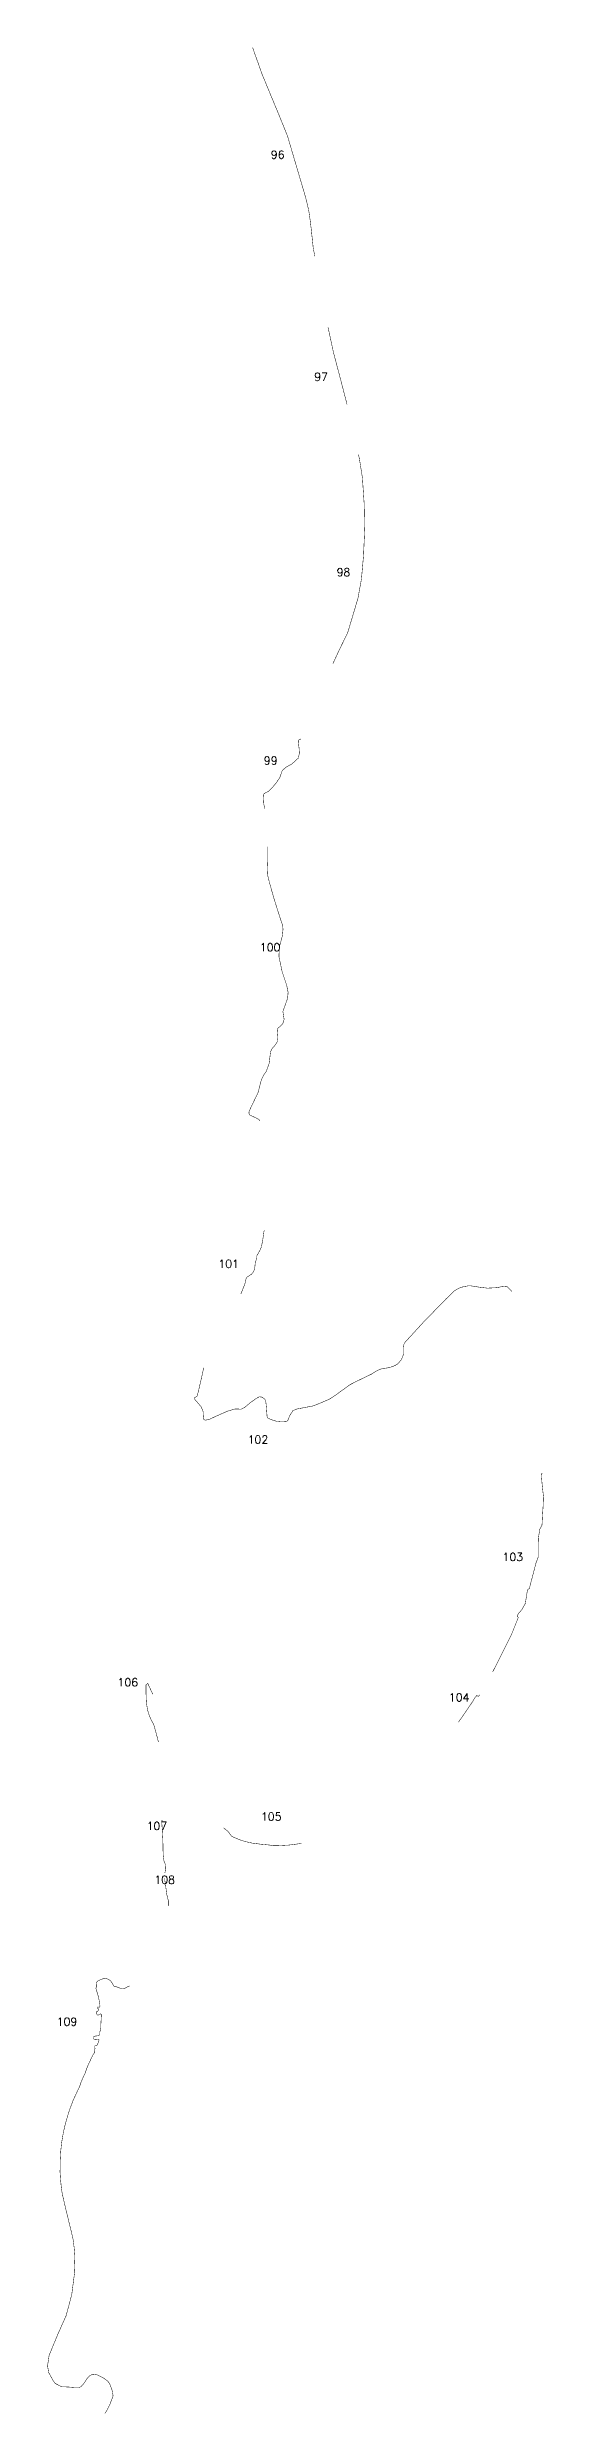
# Model space of a CAD drawing. Header units: metres. Extents: x 254129 to 299963, y 1973748 to 2228052.
# Drawn here: x 269395 to 272495, y 2100657 to 2115444 of the extents above; entities that cross this region are included whole.
import ezdxf

# ---------------------------------------------------------------- set-up
doc = ezdxf.new("R2010")
doc.units = ezdxf.units.M
doc.header["$MEASUREMENT"] = 0
doc.layers.add('ARTIFICIALLY PROTECTED', color=4, linetype='Continuous')
doc.styles.get("Standard").update_dxf_attribs({"font": 'simplex.shx'})

msp = doc.modelspace()

# ---------------------------------------------------------------- linework, layer by layer
at = {"layer": 'ARTIFICIALLY PROTECTED', "const_width": 3, "flags": 128}
for points in [[(270677, 2115442), (270680, 2115434), (270737, 2115274), (270846, 2115011), (270895, 2114890), (270946, 2114717), (271009, 2114504), (271028, 2114423), (271037, 2114360), (271043, 2114311), (271056, 2114188), (271066, 2114138)], [(271148, 2113694), (271151, 2113682), (271182, 2113538), (271221, 2113390), (271267, 2113213)], [(271338, 2112901), (271344, 2112874), (271363, 2112755), (271374, 2112592), (271377, 2112427), (271370, 2112267), (271357, 2112121), (271335, 2112000), (271271, 2111786), (271215, 2111671), (271179, 2111593)], [(270978, 2111122), (270970, 2111118), (270962, 2111112), (270963, 2111100), (270968, 2111058), (270969, 2111032), (270963, 2111003), (270923, 2110966), (270885, 2110945), (270862, 2110924), (270847, 2110881), (270832, 2110859), (270829, 2110853), (270805, 2110824), (270774, 2110793), (270750, 2110782), (270746, 2110777), (270744, 2110770), (270747, 2110714), (270753, 2110687)], [(270750, 2108051), (270748, 2108045), (270740, 2107989), (270732, 2107947), (270724, 2107929), (270704, 2107893), (270704, 2107881), (270701, 2107869), (270694, 2107855), (270693, 2107843), (270691, 2107820), (270686, 2107800), (270678, 2107786), (270670, 2107777), (270657, 2107769), (270640, 2107757), (270636, 2107748), (270628, 2107714), (270604, 2107654)], [(270372, 2107193), (270338, 2107043), (270329, 2107013), (270319, 2107008), (270312, 2107003), (270312, 2106999), (270330, 2106979), (270356, 2106948), (270368, 2106918), (270369, 2106886), (270372, 2106870), (270380, 2106865), (270405, 2106869), (270451, 2106891), (270522, 2106922), (270568, 2106935), (270607, 2106934), (270629, 2106946), (270660, 2106972), (270698, 2107000), (270719, 2107011), (270736, 2107009), (270754, 2106996), (270760, 2106977), (270763, 2106948), (270768, 2106881), (270794, 2106868), (270831, 2106857), (270861, 2106854), (270885, 2106856), (270896, 2106861), (270910, 2106895), (270929, 2106925), (270955, 2106935), (271002, 2106944), (271055, 2106954), (271096, 2106970), (271124, 2106982), (271158, 2106997), (271193, 2107020), (271286, 2107087), (271325, 2107107), (271422, 2107154), (271452, 2107173), (271470, 2107182), (271490, 2107188), (271516, 2107191), (271542, 2107197), (271566, 2107206), (271581, 2107215), (271594, 2107228), (271606, 2107243), (271614, 2107259), (271620, 2107281), (271620, 2107307), (271620, 2107320), (271622, 2107338), (271627, 2107349), (271743, 2107476), (271887, 2107624), (271922, 2107658), (271938, 2107673), (271955, 2107684), (271975, 2107694), (272000, 2107700), (272027, 2107705), (272044, 2107704), (272094, 2107696), (272144, 2107690), (272204, 2107693), (272226, 2107698), (272264, 2107702), (272298, 2107669)], [(272487, 2106534), (272481, 2106529), (272482, 2106510), (272486, 2106462), (272494, 2106389), (272492, 2106329), (272488, 2106268), (272485, 2106209), (272471, 2106183), (272462, 2106124), (272461, 2106070), (272461, 2106008), (272446, 2105968), (272443, 2105955), (272436, 2105928), (272406, 2105814), (272394, 2105803), (272381, 2105720), (272358, 2105679), (272336, 2105656), (272331, 2105637), (272337, 2105632), (272293, 2105522), (272222, 2105380), (272177, 2105292)], [(270053, 2105153), (270022, 2105220), (270011, 2105211), (270011, 2105162), (270013, 2105106), (270020, 2105057), (270030, 2105024), (270043, 2104992), (270059, 2104964), (270071, 2104921), (270085, 2104869), (270089, 2104853)], [(272095, 2105150), (272089, 2105139), (272077, 2105144), (272063, 2105127), (272054, 2105110), (272023, 2105064), (271971, 2104989), (271963, 2104977)], [(270111, 2104366), (270110, 2104345), (270116, 2104247), (270117, 2104211), (270118, 2104150), (270123, 2104111), (270133, 2104087), (270134, 2104062), (270129, 2104036)], [(270983, 2104220), (270906, 2104210), (270832, 2104206), (270805, 2104206), (270783, 2104210), (270730, 2104215), (270675, 2104222), (270630, 2104232), (270593, 2104244), (270570, 2104254), (270549, 2104263), (270538, 2104275), (270525, 2104294), (270496, 2104317)], [(270128, 2104005), (270128, 2104005), (270129, 2103986), (270133, 2103964), (270136, 2103938), (270140, 2103905), (270151, 2103860), (270150, 2103828)]]:
    msp.add_lwpolyline(points, dxfattribs=at)
at = {"layer": 'ARTIFICIALLY PROTECTED', "flags": 128}
for points in [[(270770, 2110449, 3, 3, 0), (270770, 2110363, 3, 3, 0), (270768, 2110315, 3, 3, 0), (270769, 2110280, 3, 3, 0), (270781, 2110229, 3, 3, 0), (270811, 2110123, 3, 3, 0), (270856, 2109981, 3, 3, 0), (270864, 2109960, 3, 3, 0), (270865, 2109954, 3, 3, 0), (270867, 2109932, 3, 3, 0), (270863, 2109892, 3, 3, 0), (270843, 2109817, 3, 3, 0), (270842, 2109760, 3, 3, 0), (270861, 2109670, 3, 3, 0), (270890, 2109583, 3, 3, 0), (270899, 2109537, 3, 3, 0), (270895, 2109500, 3, 3, 0), (270879, 2109454, 3, 3, 0), (270866, 2109419, 3, 3, 0), (270869, 2109401, 3, 3, 0), (270874, 2109369, 3, 3, 0), (270866, 2109344, 3, 3, 0), (270851, 2109327, 3, 3, 0), (270835, 2109315, 3, 3, 0), (270831, 2109303, 3, 3, 0), (270835, 2109258, 3, 3, 0), (270832, 2109232, 3, 3, 0), (270820, 2109211, 3, 3, 0), (270797, 2109185, 3, 3, 0), (270789, 2109166, 3, 3, 0), (270780, 2109093, 3, 3, 0), (270762, 2109044, 3, 3, 0), (270749, 2109026, 3, 3, 0), (270742, 2109013, 3, 3, 0), (270732, 2108992, 3, 3, 0), (270729, 2108982, 3, 3, 0), (270711, 2108912, 3, 3, 0), (270663, 2108812, 3, 3, 0), (270655, 2108794, 3, 3, 0), (270654, 2108782, 3, 3, 0), (270659, 2108772, 3, 3, 0), (270698, 2108754, 3, 3, 0), (270718, 2108743, 3, 3, 0), (270721, 2108735, 0, 0, 0)], [(269910, 2103330, 3, 3, 0), (269909, 2103330, 3, 3, 0), (269901, 2103326, 3, 3, 0), (269890, 2103321, 3, 3, 0), (269878, 2103314, 3, 3, 0), (269870, 2103311, 3, 3, 0), (269863, 2103311, 3, 3, 0), (269857, 2103312, 3, 3, 0), (269848, 2103316, 3, 3, 0), (269829, 2103323, 3, 3, 0), (269821, 2103326, 3, 3, 0), (269819, 2103325, 3, 3, 0), (269817, 2103324, 3, 3, 0), (269814, 2103325, 3, 3, 0), (269810, 2103330, 3, 3, 0), (269805, 2103338, 3, 3, 0), (269796, 2103353, 3, 3, 0), (269790, 2103361, 3, 3, 0), (269782, 2103367, 3, 3, 0), (269771, 2103373, 3, 3, 0), (269762, 2103376, 3, 3, 0), (269752, 2103377, 3, 3, 0), (269744, 2103375, 3, 3, 0), (269728, 2103369, 3, 3, 0), (269710, 2103360, 3, 3, 0), (269705, 2103355, 3, 3, 0), (269702, 2103348, 3, 3, 0), (269701, 2103337, 3, 3, 0), (269701, 2103328, 3, 3, 0), (269701, 2103322, 3, 3, 0), (269700, 2103320, 3, 3, 0), (269700, 2103320, 3, 3, 0), (269698, 2103317, 3, 3, 0), (269698, 2103314, 3, 3, 0), (269700, 2103306, 3, 3, 0), (269710, 2103276, 3, 3, 0), (269715, 2103256, 3, 3, 0), (269717, 2103245, 3, 3, 0), (269721, 2103225, 3, 3, 0), (269723, 2103214, 3, 3, 0), (269723, 2103206, 3, 3, 0), (269724, 2103205, 3, 3, 0), (269723, 2103202, 3, 3, 0), (269722, 2103198, 3, 3, 0), (269720, 2103197, 3, 3, 0), (269716, 2103197, 3, 3, 0), (269714, 2103197, 3, 3, 0), (269713, 2103198, 3, 3, 0), (269711, 2103198, 3, 3, 0), (269709, 2103197, 3, 3, 0), (269708, 2103195, 3, 3, 0), (269708, 2103191, 3, 3, 0), (269709, 2103188, 3, 3, 0), (269712, 2103187, 3, 3, 0), (269714, 2103185, 3, 3, 0), (269716, 2103181, 3, 3, 0), (269715, 2103179, 3, 3, 0), (269713, 2103175, 3, 3, 0), (269710, 2103172, 3, 3, 0), (269703, 2103169, 3, 3, 0), (269700, 2103167, 3, 3, 0), (269700, 2103165, 3, 3, 0), (269702, 2103159, 3, 3, 0), (269704, 2103153, 3, 3, 0), (269708, 2103148, 3, 3, 0), (269711, 2103147, 3, 3, 0), (269713, 2103147, 3, 3, 0), (269717, 2103150, 3, 3, 0), (269721, 2103153, 3, 3, 0), (269726, 2103154, 3, 3, 0), (269729, 2103154, 3, 3, 0), (269731, 2103153, 3, 3, 0), (269732, 2103151, 3, 3, 0), (269732, 2103145, 3, 3, 0), (269729, 2103088, 3, 3, 0), (269729, 2103069, 3, 3, 0), (269728, 2103062, 3, 3, 0), (269726, 2103053, 3, 3, 0), (269723, 2103044, 3, 3, 0), (269722, 2103033, 3, 3, 0), (269723, 2103030, 3, 3, 0), (269723, 2103026, 3, 3, 0), (269722, 2103024, 3, 3, 0), (269717, 2103021, 3, 3, 0), (269710, 2103018, 3, 3, 0), (269702, 2103017, 3, 3, 0), (269694, 2103016, 3, 3, 0), (269688, 2103013, 3, 3, 0), (269685, 2103012, 3, 3, 0), (269683, 2103009, 3, 3, 0), (269683, 2103005, 3, 3, 0), (269683, 2103001, 3, 3, 0), (269687, 2102996, 3, 3, 0), (269693, 2102994, 3, 3, 0), (269702, 2102994, 3, 3, 0), (269709, 2102995, 3, 3, 0), (269715, 2102994, 3, 3, 0), (269717, 2102993, 3, 3, 0), (269717, 2102991, 3, 3, 0), (269716, 2102985, 3, 3, 0), (269709, 2102967, 3, 3, 0), (269707, 2102961, 3, 3, 0), (269703, 2102959, 3, 3, 0), (269699, 2102958, 3, 3, 0), (269695, 2102957, 3, 3, 0), (269692, 2102954, 3, 3, 0), (269691, 2102950, 3, 3, 0), (269691, 2102946, 3, 3, 0), (269692, 2102942, 3, 3, 0), (269693, 2102939, 3, 3, 0), (269692, 2102935, 3, 3, 0), (269690, 2102928, 3, 3, 0), (269688, 2102918, 3, 3, 0), (269688, 2102911, 3, 3, 0), (269687, 2102908, 3, 3, 0), (269683, 2102905, 3, 3, 0), (269679, 2102898, 3, 3, 0), (269663, 2102864, 3, 3, 0), (269648, 2102832, 3, 3, 0), (269640, 2102812, 3, 3, 0), (269630, 2102782, 3, 3, 0), (269618, 2102758, 3, 3, 0), (269604, 2102725, 3, 3, 0), (269601, 2102715, 3, 3, 0), (269595, 2102699, 3, 3, 0), (269574, 2102654, 3, 3, 0), (269555, 2102613, 3, 3, 0), (269549, 2102597, 3, 3, 0), (269533, 2102554, 3, 3, 0), (269517, 2102502, 3, 3, 0), (269504, 2102455, 3, 3, 0), (269495, 2102415, 3, 3, 0), (269484, 2102351, 3, 3, 0), (269478, 2102295, 3, 3, 0), (269475, 2102240, 3, 3, 0), (269474, 2102166, 3, 3, 0), (269477, 2102119, 3, 3, 0), (269483, 2102062, 3, 3, 0), (269485, 2102051, 3, 3, 0), (269486, 2102041, 3, 3, 0), (269489, 2102026, 3, 3, 0), (269502, 2101968, 3, 3, 0), (269510, 2101935, 3, 3, 0), (269520, 2101894, 3, 3, 0), (269534, 2101836, 3, 3, 0), (269547, 2101783, 3, 3, 0), (269556, 2101743, 3, 3, 0), (269562, 2101695, 3, 3, 0), (269566, 2101649, 3, 3, 0), (269566, 2101630, 3, 3, 0), (269566, 2101622, 3, 3, 0), (269565, 2101594, 3, 3, 0), (269564, 2101577, 3, 3, 0), (269565, 2101558, 3, 3, 0), (269566, 2101547, 3, 3, 0), (269547, 2101400, 3, 3, 0), (269512, 2101269, 3, 3, 0), (269462, 2101157, 3, 3, 0), (269406, 2101022, 3, 3, 0), (269396, 2100955, 3, 3, 0), (269403, 2100914, 3, 3, 0), (269432, 2100861, 3, 3, 0), (269445, 2100845, 3, 3, 0), (269484, 2100825, 3, 3, 0), (269529, 2100823, 3, 3, 0), (269553, 2100821, 3, 3, 0), (269571, 2100820, 3, 3, 0), (269591, 2100820, 3, 3, 0), (269605, 2100825, 3, 3, 0), (269627, 2100850, 3, 3, 0), (269644, 2100878, 3, 3, 0), (269660, 2100894, 3, 3, 0), (269679, 2100903, 3, 3, 0), (269707, 2100899, 3, 3, 0), (269743, 2100881, 3, 3, 0), (269770, 2100861, 3, 3, 0), (269783, 2100846, 3, 3, 0), (269798, 2100807, 3, 3, 0), (269805, 2100772, 3, 3, 0), (269804, 2100759, 3, 3, 0), (269796, 2100744, 3, 3, 0), (269785, 2100713, 3, 3, 0), (269764, 2100672, 3, 3, 0), (269754, 2100658, 0, 0, 0)]]:
    msp.add_lwpolyline(points, format="xyseb", dxfattribs=at)

# ---------------------------------------------------------------- texts
at = {"char_height": 50, "attachment_point": 1}
for s, insert in [('96', (270791, 2114798)), ('97', (271062, 2113410)), ('98', (271202, 2112189)), ('99', (270747, 2111012)), ('100', (270722, 2109845)), ('101', (270463, 2107867)), ('102', (270646, 2106769)), ('103', (272238, 2106035)), ('106', (269833, 2105252)), ('104', (271903, 2105158)), ('105', (270729, 2104413)), ('107', (270015, 2104354)), ('108', (270063, 2104018)), ('109', (269453, 2103131))]:
    msp.add_mtext_dynamic_manual_height_columns(s, width=84.37, gutter_width=1, heights=[0], dxfattribs=dict(at, insert=insert))

doc.saveas('drawing.dxf')
